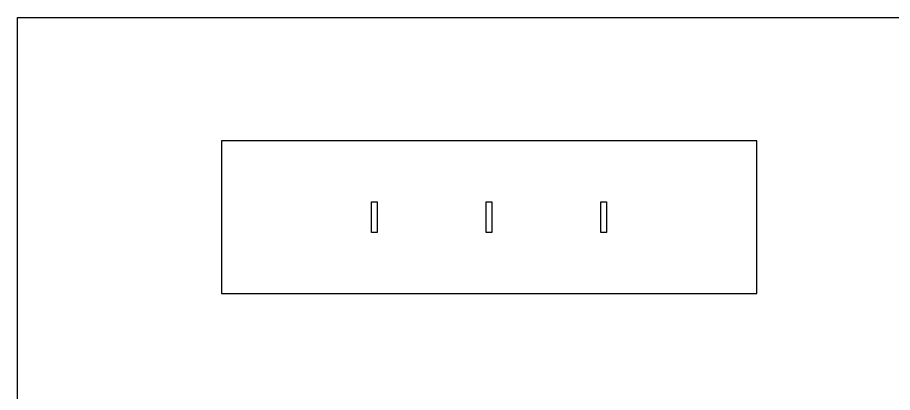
# Model space of a CAD drawing. Header units: metres. Extents: x -73 to 372, y -34 to 331.
# Drawn here: x -73.1 to 217.6, y 206.3 to 331 of the extents above; entities that cross this region are included whole.
import ezdxf

# ---------------------------------------------------------------- set-up
doc = ezdxf.new("R2010")
doc.units = ezdxf.units.M

msp = doc.modelspace()

# ---------------------------------------------------------------- linework, layer by layer
for points in [[(371.51, -33.64), (-73.11, -33.64), (-73.11, 330.98), (371.51, 330.98), (371.51, -33.64)], [(-5.33, 239.22), (44.52, 239.22), (45.44, 239.22), (45.48, 239.22), (46.39, 239.22), (82.62, 239.22), (83.54, 239.22), (83.58, 239.22), (84.49, 239.22), (120.72, 239.22), (121.64, 239.22), (121.68, 239.22), (122.59, 239.22), (172.45, 239.22), (172.45, 239.22), (172.45, 239.23), (172.46, 239.23), (172.46, 239.23), (172.46, 290.01), (172.46, 290.02), (172.45, 290.02), (172.45, 290.02), (172.45, 290.02), (121.64, 290.02), (120.72, 290.02), (83.54, 290.02), (82.62, 290.02), (46.39, 290.02), (45.48, 290.02), (-5.33, 290.02), (-5.34, 290.02), (-5.34, 290.02), (-5.34, 290.02), (-5.34, 290.01), (-5.34, 239.23), (-5.34, 239.23), (-5.34, 239.23), (-5.34, 239.22), (-5.33, 239.22)], [(44.52, 259.54), (44.52, 259.55), (44.51, 259.55), (44.51, 259.56), (44.5, 259.56), (44.5, 269.68), (44.51, 269.69), (44.51, 269.7), (44.52, 269.7), (44.52, 269.7), (45.43, 269.7), (45.48, 269.7), (46.39, 269.7), (46.4, 269.7), (46.4, 269.7), (46.41, 269.69), (46.41, 269.68), (46.41, 259.56), (46.41, 259.56), (46.4, 259.55), (46.4, 259.55), (46.39, 259.54), (45.48, 259.54), (45.43, 259.54), (44.52, 259.54)], [(82.6, 269.68), (82.61, 269.69), (82.61, 269.7), (82.62, 269.7), (82.62, 269.7), (83.53, 269.7), (83.58, 269.7), (84.49, 269.7), (84.5, 269.7), (84.5, 269.7), (84.51, 269.69), (84.51, 269.68), (84.51, 259.56), (84.51, 259.56), (84.5, 259.55), (84.5, 259.55), (84.49, 259.54), (83.58, 259.54), (83.53, 259.54), (82.62, 259.54), (82.62, 259.55), (82.61, 259.55), (82.61, 259.56), (82.6, 259.56), (82.6, 269.68)], [(120.7, 269.68), (120.71, 269.69), (120.71, 269.7), (120.72, 269.7), (120.72, 269.7), (121.63, 269.7), (121.68, 269.7), (122.59, 269.7), (122.6, 269.7), (122.6, 269.7), (122.61, 269.69), (122.61, 269.68), (122.61, 259.56), (122.61, 259.56), (122.6, 259.55), (122.6, 259.55), (122.59, 259.54), (121.68, 259.54), (121.63, 259.54), (120.72, 259.54), (120.72, 259.55), (120.71, 259.55), (120.71, 259.56), (120.7, 259.56), (120.7, 269.68)]]:
    msp.add_lwpolyline(points)

doc.saveas('drawing.dxf')
